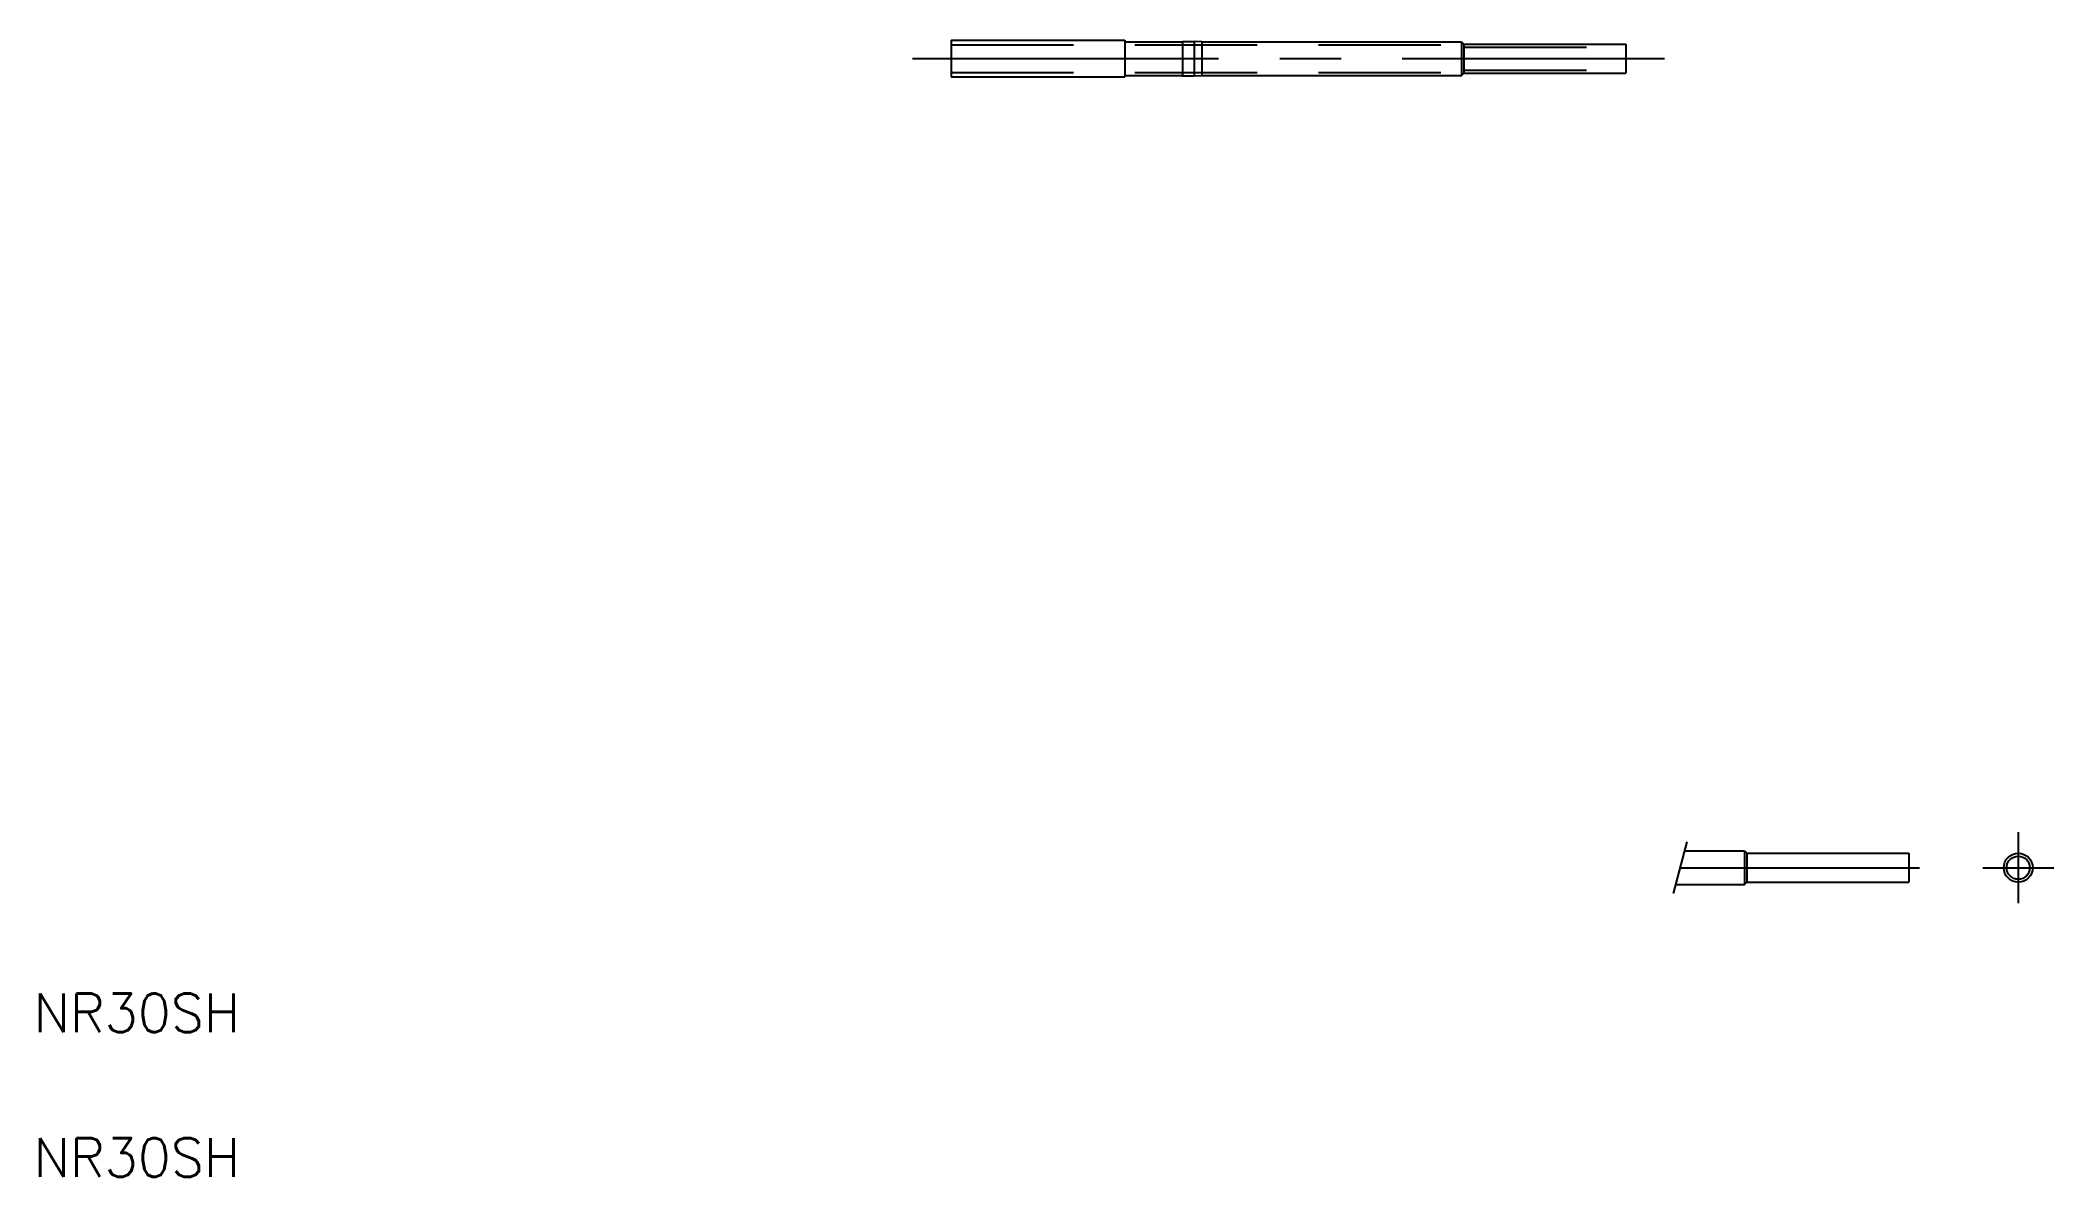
# Model space of a CAD drawing. Extents: x 2.7 to 54.9, y 2.5 to 32.
import ezdxf

# ---------------------------------------------------------------- set-up
doc = ezdxf.new("R2010")
doc.units = 0
doc.header["$LTSCALE"] = 0.25
for name, pattern in [('CENTER', [50.8, 31.75, -6.35, 6.35, -6.35]), ('DASHED', [19.05, 12.7, -6.35]), ('PHANTOM', [63.5, 31.75, -6.35, 6.35, -6.35, 6.35, -6.35])]:
    doc.linetypes.add(name, pattern=pattern)
doc.layers.get('0').update_dxf_attribs({"linetype": 'CONTINUOUS'})
doc.layers.add('CENTER', color=1, linetype='CENTER')
doc.styles.get("Standard").update_dxf_attribs({"font": 'txt', "bigfont": 'BIGFONT'})

msp = doc.modelspace()

# ---------------------------------------------------------------- linework, layer by layer
for p, q in [((26.299, 31.966), (26.299, 31.016)), ((26.299, 31.966), (30.799, 31.966)), ((30.799, 31.966), (30.799, 31.016)), ((30.799, 31.926), (32.299, 31.926)), ((32.299, 31.936), (32.299, 31.046)), ((32.299, 31.936), (32.599, 31.936)), ((32.599, 31.936), (32.599, 31.046)), ((32.799, 31.926), (32.599, 31.936)), ((32.799, 31.926), (39.539, 31.926)), ((32.799, 31.926), (32.799, 31.056)), ((39.539, 31.926), (39.539, 31.056)), ((39.539, 31.926), (39.599, 31.866)), ((39.599, 31.866), (43.799, 31.866)), ((39.599, 31.866), (39.599, 31.116)), ((43.799, 31.866), (43.799, 31.116)), ((26.299, 31.016), (30.799, 31.016)), ((30.799, 31.056), (32.299, 31.056)), ((32.299, 31.046), (32.599, 31.046)), ((32.599, 31.046), (32.799, 31.056)), ((32.799, 31.056), (39.539, 31.056)), ((39.539, 31.056), (39.599, 31.116)), ((39.599, 31.116), (43.799, 31.116)), ((45.213, 10.512), (45.213, 10.512)), ((45.33, 10.947), (46.879, 10.947)), ((46.879, 10.947), (46.939, 10.887)), ((46.879, 10.947), (46.879, 10.077)), ((46.939, 10.887), (51.139, 10.887)), ((46.939, 10.887), (46.939, 10.137)), ((51.139, 10.887), (51.139, 10.137)), ((45.097, 10.077), (46.879, 10.077)), ((45.124, 10.177), (45.124, 10.177)), ((46.879, 10.077), (46.939, 10.137)), ((46.939, 10.137), (51.139, 10.137))]:
    msp.add_line(p, q)
at = {"color": 3, "linetype": 'DASHED'}
for p, q in [((26.299, 31.851), (39.599, 31.851)), ((39.599, 31.791), (43.799, 31.791)), ((26.299, 31.131), (39.599, 31.131)), ((39.599, 31.191), (43.799, 31.191))]:
    msp.add_line(p, q, dxfattribs=at)
at = {"color": 3, "linetype": 'PHANTOM'}
msp.add_line((45.034, 9.842), (45.393, 11.182), dxfattribs=at)
for radius in [0.375, 0.3]:
    msp.add_circle((53.977, 10.512), radius)
at = {"layer": 'CENTER', "color": 1, "linetype": 'CENTER'}
for p, q in [((25.299, 31.491), (44.799, 31.491)), ((53.977, 11.432), (53.977, 9.592)), ((45.213, 10.512), (51.417, 10.512)), ((53.057, 10.512), (54.897, 10.512))]:
    msp.add_line(p, q, dxfattribs=at)

# ---------------------------------------------------------------- texts
for p in [(2.5, 6.25), (2.5, 2.5)]:
    msp.add_text('NR30SH', height=1).set_placement(p)

doc.saveas('drawing.dxf')
